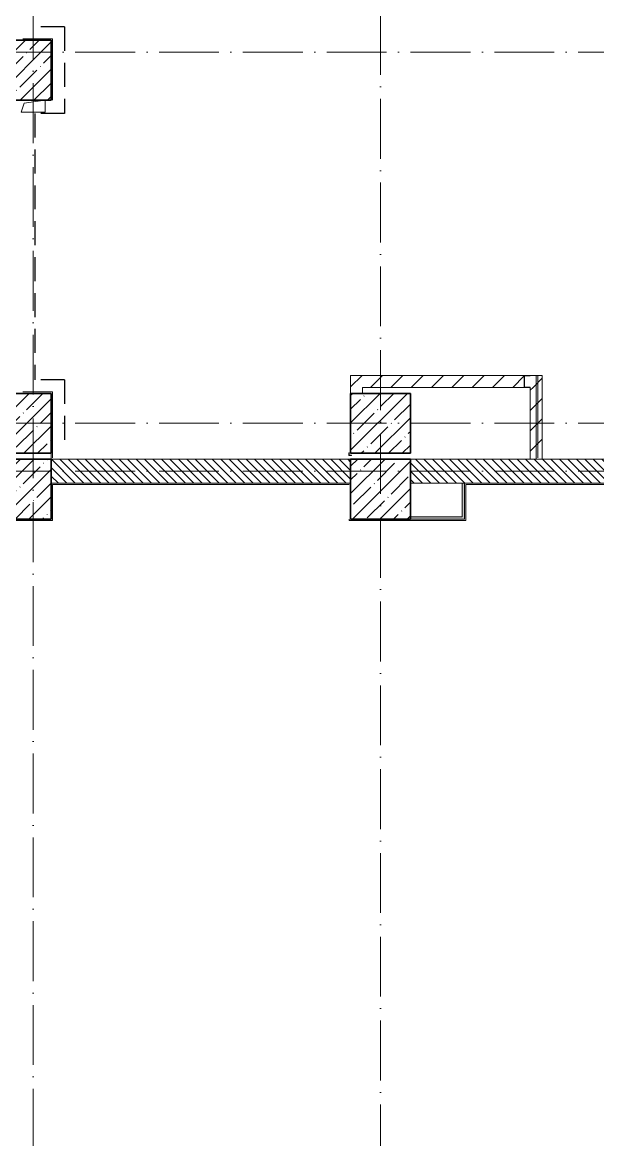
# Model space of a CAD drawing. Header units: millimetres. Extents: x -213536 to 1564669, y -45299 to 942238.
# Drawn here: x 644173 to 648976, y 464300 to 473635 of the extents above; entities that cross this region are included whole.
import ezdxf

# ---------------------------------------------------------------- set-up
doc = ezdxf.new("R2010")
doc.units = ezdxf.units.MM
doc.linetypes.add('50_200_ШТРИХ_1Т_ш5_п1_п1_', pattern=[700, 500, -100, 0, -100])
doc.linetypes.add('Штриховая _2 мм - 1 мм_', pattern=[300, 200, -100])
for name, color, linetype, lineweight in [('0-1', 7, 'Continuous', 5), ('0-2', 7, 'Continuous', 9), ('3) ЖБ 4м', 3, 'Continuous', 30), ('Несущие колонны', 7, 'Continuous', 9), ('Несущие колонны-1', 7, 'Continuous', 35), ('Обобщенные модели', 7, 'Continuous', 9), ('Оси-2', 7, '50_200_ШТРИХ_1Т_ш5_п1_п1_', 9), ('Стены-1', 7, 'Continuous', 13), ('Штриховка разреза-1', 7, 'Continuous', 9)]:
    doc.layers.add(name, color=color, linetype=linetype, lineweight=lineweight)
doc.layers.add('СТ-1_1', color=7, linetype='Штриховая _2 мм - 1 мм_', lineweight=90, true_color=0x888888)
doc.layers.add('Штриховка разреза-4', color=1, linetype='Continuous', lineweight=9, true_color=0xff0000)
doc.layers.get('0-2').off()
pattern_1 = [(135, (0, 0), (-35.35534, -35.35534), [])]
pattern_2 = [(45, (0, 0), (-84.85281, 84.85281), [])]

# ---------------------------------------------------------------- blocks, each defined once
blk = doc.blocks.new('Ось 3 этаж')
at = {"layer": 'Оси-2'}
for p, q in [((510792.1, 477896.8), (510792.1, 436435.4)), ((507892.1, 476626.8), (507892.1, 439485.4)), ((507542.1, 473385.4), (535630.4, 473385.4)), ((507542.1, 470285.4), (535630.4, 470285.4)), ((507542.1, 469885.4), (536900.4, 469885.4))]:
    blk.add_line(p, q, dxfattribs=at)
blk = doc.blocks.new('BSC_Колонна _Прямоугольная - 500х500-V15-АИ2_03_План отделки стен 3-го этажа _Часть 2_')
at = {"layer": 'Несущие колонны'}
h = blk.add_hatch(dxfattribs=at)
h.set_pattern_fill('FP_23', color=256, style=0, pattern_type=2)
h.set_pattern_definition([(45, (-80100, -44500), (-114.04925, 114.04925), []), (45, (-79985.95, -44500), (-114.04925, 114.04925), [201.613, -40.323, 3.353, -36.97])])
h.paths.add_polyline_path([(-250, -250), (250, -250), (250, 250), (-250, 250)], flags=0)
at = {"layer": 'Несущие колонны-1'}
for p, q in [((250, 250), (-250, 250)), ((-250, 250), (-250, -250)), ((250, -250), (250, 250)), ((-250, -250), (250, -250))]:
    blk.add_line(p, q, dxfattribs=at)
blk = doc.blocks.new('BSC_Колонна _Прямоугольная - 500х500-V81-АИ2_03_План отделки стен 3-го этажа _Часть 2_')
at = {"layer": 'Несущие колонны'}
h = blk.add_hatch(dxfattribs=at)
h.set_pattern_fill('FP_91', color=256, style=0, pattern_type=2)
h.set_pattern_definition([(45, (-77100, -45050), (-114.04925, 114.04925), []), (45, (-76985.95, -45050), (-114.04925, 114.04925), [201.613, -40.323, 3.353, -36.97])])
h.paths.add_polyline_path([(-250, -250), (250, -250), (250, 250), (-250, 250), (-250, -214.7)], flags=0)
at = {"layer": 'Несущие колонны-1'}
for p, q in [((250, 250), (-250, 250)), ((-250, 250), (-250, -250)), ((250, -250), (250, 250)), ((-250, -250), (250, -250))]:
    blk.add_line(p, q, dxfattribs=at)
blk = doc.blocks.new('BSC_Колонна _Прямоугольная - 500х500-V138-АИ2_03_План отделки стен 3-го этажа _Часть 2_')
at = {"layer": 'Несущие колонны'}
h = blk.add_hatch(dxfattribs=at)
h.set_pattern_fill('FP_128', color=256, style=0, pattern_type=2)
h.set_pattern_definition([(315, (-48000, 77100), (114.04925, 114.04925), []), (315, (-48000, 76985.95), (114.04925, 114.04925), [201.613, -40.323, 3.353, -36.97])])
h.paths.add_polyline_path([(-250, 250), (-250, -250), (250, -250), (250, 250)], flags=0)
at = {"layer": 'Несущие колонны-1'}
for p, q in [((250, 250), (-250, 250)), ((-250, 250), (-250, -250)), ((250, -250), (250, 250)), ((-250, -250), (250, -250))]:
    blk.add_line(p, q, dxfattribs=at)
blk = doc.blocks.new('BSC_Колонна _Прямоугольная - 500х500-V143-АИ2_03_План отделки стен 3-го этажа _Часть 2_')
at = {"layer": 'Несущие колонны'}
h = blk.add_hatch(dxfattribs=at)
h.set_pattern_fill('FP_133', color=256, style=0, pattern_type=2)
h.set_pattern_definition([(45, (-80100, -45050), (-114.04925, 114.04925), []), (45, (-79985.95, -45050), (-114.04925, 114.04925), [201.613, -40.323, 3.353, -36.97])])
h.paths.add_polyline_path([(-250, -250), (250, -250), (250, 250), (-250, 250)], flags=0)
at = {"layer": 'Несущие колонны-1'}
for p, q in [((250, 250), (-250, 250)), ((-250, 250), (-250, -250)), ((250, -250), (250, 250)), ((-250, -250), (250, -250))]:
    blk.add_line(p, q, dxfattribs=at)
blk = doc.blocks.new('BSC_Колонна _Прямоугольная - 500х500-V144-АИ2_03_План отделки стен 3-го этажа _Часть 2_')
at = {"layer": 'Несущие колонны'}
h = blk.add_hatch(dxfattribs=at)
h.set_pattern_fill('FP_134', color=256, style=0, pattern_type=2)
h.set_pattern_definition([(45, (-77100, -44500), (-114.04925, 114.04925), []), (45, (-76985.95, -44500), (-114.04925, 114.04925), [201.613, -40.323, 3.353, -36.97])])
h.paths.add_polyline_path([(-250, -250), (250, -250), (250, 250), (-250, 250)], flags=0)
at = {"layer": 'Несущие колонны-1'}
for p, q in [((250, 250), (-250, 250)), ((-250, 250), (-250, -250)), ((250, -250), (250, 250)), ((-250, -250), (250, -250))]:
    blk.add_line(p, q, dxfattribs=at)
blk = doc.blocks.new('AR_Отверстие прямоугольное _в плите_ - AR_Отверстие прямоугольное _в плите_-V236-АИ2_03_План отделки стен 3-го этажа _Часть 2_')
at = {"layer": 'Обобщенные модели'}
for p, q in [((-100, -50), (-75, 25)), ((-75, 25), (100, 50)), ((100, -50), (100, 50)), ((-100, -50), (100, -50))]:
    blk.add_line(p, q, dxfattribs=at)
blk = doc.blocks.new('154_Фахверк_СКБ_Швеллер - Тип_100_3960_зеркало-36793856-АИ2_03_План отделки стен 3-го этажа _Часть 2_')
at = {"layer": 'Обобщенные модели'}
for p, q in [((175, 50), (125, 50)), ((125, 50), (125, -50)), ((128, 47), (175, 47)), ((128, -47), (128, 47)), ((175, 47), (175, 50)), ((125, -50), (175, -50)), ((175, -47), (128, -47)), ((175, -50), (175, -47))]:
    blk.add_line(p, q, dxfattribs=at)
blk = doc.blocks.new('0125-Р-ОО-Ш2-АР-о_23_10_2024_rvt-1-АИ2_03_План отделки стен 3-го этажа _Часть 2_')
at = {"layer": 'Штриховка разреза-1'}
h = blk.add_hatch(dxfattribs=at)
h.set_pattern_fill('FP_3', color=256, style=0, pattern_type=2)
h.set_pattern_definition(pattern_2)
h.paths.add_polyline_path([(79950, 45300), (79950, 45450), (79850, 45450), (79850, 45300)], flags=0)
h = blk.add_hatch(dxfattribs=at)
h.set_pattern_fill('FP_3', color=256, style=0, pattern_type=2)
h.set_pattern_definition(pattern_2)
h.paths.add_polyline_path([(81300, 45350), (81300, 45450), (79950, 45450), (79950, 45350)], flags=0)
h.paths.add_polyline_path([(81350, 45350), (81450, 45350), (81450, 45450), (81350, 45450), (81350, 45447), (81303, 45447), (81303, 45353), (81350, 45353)], flags=0)
h = blk.add_hatch(dxfattribs=at)
h.set_pattern_fill('FP_3', color=256, style=0, pattern_type=2)
h.set_pattern_definition(pattern_2)
h.paths.add_polyline_path([(81450, 44750), (81450, 45350), (81350, 45350), (81350, 44750)], flags=0)
h = blk.add_hatch(dxfattribs=at)
h.set_pattern_fill('FP_1', color=256, style=0, pattern_type=2)
h.set_pattern_definition(pattern_1)
h.paths.add_polyline_path([(79850, 44550), (79850, 44750), (77350, 44750), (77350, 44550), (79821.1, 44550)], flags=0)
h = blk.add_hatch(dxfattribs=at)
h.set_pattern_fill('FP_1', color=256, style=0, pattern_type=2)
h.set_pattern_definition(pattern_1)
h.paths.add_polyline_path([(85250, 44550), (85250, 44750), (80350, 44750), (80350, 44550), (83549.1, 44550)], flags=0)
at = {"layer": 'Стены-1'}
for p, q in [((79950, 45450), (79850, 45450)), ((79850, 45450), (79850, 45300)), ((81300, 45450), (79950, 45450)), ((81450, 45450), (81350, 45450)), ((81450, 45350), (81450, 45450)), ((79950, 45300), (79950, 45350)), ((79950, 45350), (81300, 45350)), ((81350, 45350), (81350, 44750)), ((81450, 44750), (81450, 45350)), ((79850, 44750), (77350, 44750)), ((85250, 44750), (80350, 44750)), ((81350, 44750), (81450, 44750)), ((77350, 44550), (79850, 44550)), ((80350, 44550), (85250, 44550))]:
    blk.add_line(p, q, dxfattribs=at)
at = {"layer": '0-2', "rotation": 89.9999999999999}
blk.add_blockref('BSC_Колонна _Прямоугольная - 500х500-V138-АИ2_03_План отделки стен 3-го этажа _Часть 2_', (77100, 48000), dxfattribs=at)
at = {"layer": '0-2'}
for name, p in [('AR_Отверстие прямоугольное _в плите_ - AR_Отверстие прямоугольное _в плите_-V236-АИ2_03_План отделки стен 3-го этажа _Часть 2_', (77200, 47700)), ('154_Фахверк_СКБ_Швеллер - Тип_100_3960_зеркало-36793856-АИ2_03_План отделки стен 3-го этажа _Часть 2_', (81175, 45400)), ('BSC_Колонна _Прямоугольная - 500х500-V81-АИ2_03_План отделки стен 3-го этажа _Часть 2_', (77100, 45050)), ('BSC_Колонна _Прямоугольная - 500х500-V143-АИ2_03_План отделки стен 3-го этажа _Часть 2_', (80100, 45050)), ('BSC_Колонна _Прямоугольная - 500х500-V144-АИ2_03_План отделки стен 3-го этажа _Часть 2_', (77100, 44500)), ('BSC_Колонна _Прямоугольная - 500х500-V15-АИ2_03_План отделки стен 3-го этажа _Часть 2_', (80100, 44500))]:
    blk.add_blockref(name, p, dxfattribs=at)
blk = doc.blocks.new('101_Уголок настенный вертикальный_Металл-ПМЮ-02_ - ДШ-2_Накладной профиль для деформационного шва Гидроконтур ПСН-100 белый _для 50мм шва_-20414095-АИ2_03_План отделки стен 3-го этажа _Часть 2_')
at = {"layer": 'Обобщенные модели'}
for p, q in [((145, 8), (125, 8)), ((125, 8), (125, -12)), ((127, -12), (127, 6)), ((127, 6), (145, 6)), ((145, 6), (145, 8)), ((125, -12), (127, -12))]:
    blk.add_line(p, q, dxfattribs=at)
blk = doc.blocks.new('3этНиз')
at = {"layer": 'Штриховка разреза-4'}
for points in [[(511492.1, 469485.4), (511492.1, 469785.4), (511472.1, 469785.4), (511472.1, 469485.4)], [(511472.1, 469485.4), (511472.1, 469505.4), (511042.1, 469505.4), (511042.1, 469485.4)]]:
    blk.add_hatch(color=256, dxfattribs=at).paths.add_polyline_path(points, flags=0)
at = {"layer": 'СТ-1_1', "lineweight": 25}
for p, q in [((507904.1, 474188.7), (507904.1, 473597.4)), ((508154.1, 473597.4), (507904.1, 473597.4)), ((508154.1, 473597.4), (508154.1, 472873.4)), ((508154.1, 472873.4), (507904.1, 472873.4)), ((507904.1, 472873.4), (507904.1, 470647.4)), ((508154.1, 470647.4), (507904.1, 470647.4)), ((508154.1, 470647.4), (508154.1, 470097.4))]:
    blk.add_line(p, q, dxfattribs=at)
at = {"layer": 'Стены-1'}
for p, q in [((508054.1, 473497.4), (507804.1, 473497.4)), ((508054.1, 472985.4), (508054.1, 473497.4)), ((512092.1, 470685.4), (512092.1, 469985.4)), ((512104.1, 469997.4), (512104.1, 470685.4)), ((508054.1, 470547.4), (507804.1, 470547.4)), ((508054.1, 469997.4), (508054.1, 470547.4)), ((508042.1, 470035.4), (508042.1, 469985.4)), ((508042.1, 469985.4), (508054.1, 469985.4)), ((512092.1, 469985.4), (512104.1, 469985.4)), ((510530.1, 469785.4), (508042.1, 469785.4)), ((508054.1, 469773.4), (510530.1, 469773.4)), ((508054.1, 469473.4), (508054.1, 469773.4)), ((511472.1, 469785.4), (511472.1, 469505.4)), ((515930.1, 469785.4), (511472.1, 469785.4)), ((511492.1, 469485.4), (511492.1, 469785.4)), ((511504.1, 469773.4), (515930.1, 469773.4)), ((511504.1, 469473.4), (511504.1, 469773.4)), ((507530.1, 469473.4), (508054.1, 469473.4)), ((510530.1, 469485.4), (510530.1, 469473.4)), ((510530.1, 469473.4), (511504.1, 469473.4)), ((511472.1, 469505.4), (511042.1, 469505.4)), ((511042.1, 469485.4), (511492.1, 469485.4))]:
    blk.add_line(p, q, dxfattribs=at)
at = {"layer": '0-1'}
blk.add_blockref('0125-Р-ОО-Ш2-АР-о_23_10_2024_rvt-1-АИ2_03_План отделки стен 3-го этажа _Часть 2_', (430692.1, 425235.4), dxfattribs=at)
at = {"layer": 'Обобщенные модели', "rotation": 90}
blk.add_blockref('101_Уголок настенный вертикальный_Металл-ПМЮ-02_ - ДШ-2_Накладной профиль для деформационного шва Гидроконтур ПСН-100 белый _для 50мм шва_-20414095-АИ2_03_План отделки стен 3-го этажа _Часть 2_', (510536.1, 469892.4), dxfattribs=at)

msp = doc.modelspace()

# ---------------------------------------------------------------- block references
at = {"color": 5, "lineweight": 30}
msp.add_blockref('Ось 3 этаж', (136371.8, 0), dxfattribs=at)
at = {"layer": '3) ЖБ 4м'}
msp.add_blockref('3этНиз', (136371.8, 0), dxfattribs=at)

doc.saveas('drawing.dxf')
